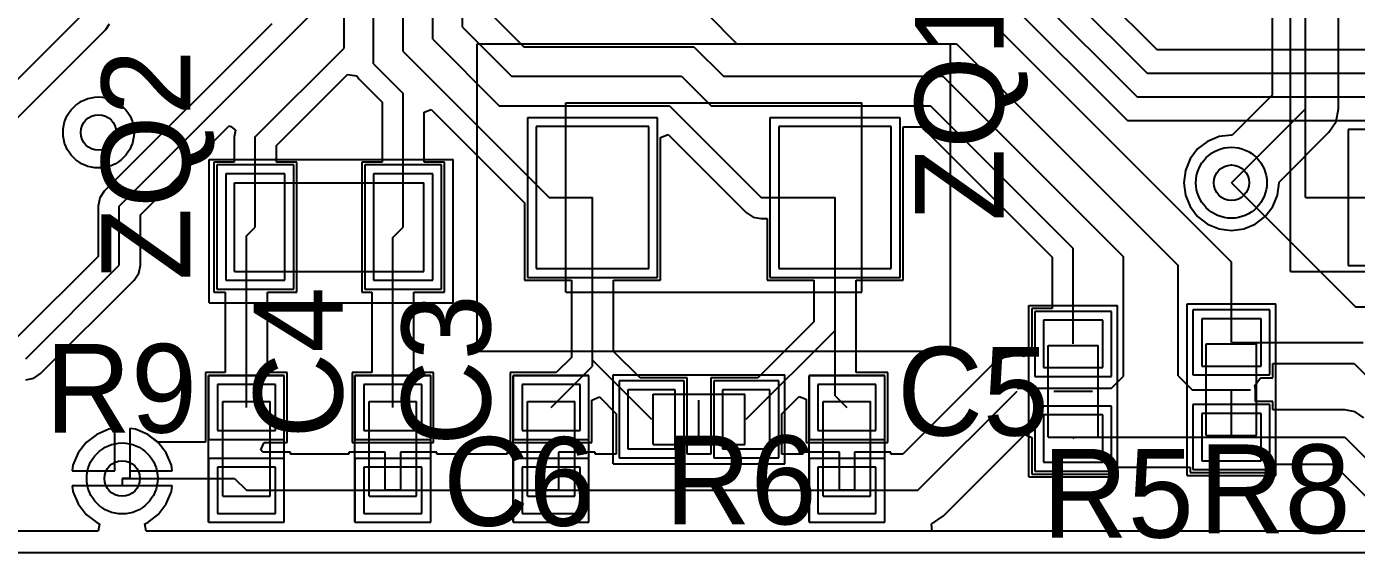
# Model space of a CAD drawing. Header units: millimetres. Extents: x 25.4 to 101.3, y 24.9 to 50.8.
# Drawn here: x 56.28 to 78.76, y 25.4 to 34.29 of the extents above; entities that cross this region are included whole.
import ezdxf

# ---------------------------------------------------------------- set-up
doc = ezdxf.new("R2010")
doc.units = ezdxf.units.MM
for name, color, linetype in [('BottomLayer', 5, 'Continuous'), ('KeepOutLayer', 6, 'Continuous'), ('Mechanical1', 6, 'Continuous'), ('Mechanical13', 56, 'Continuous'), ('Mechanical15', 56, 'Continuous'), ('MultiLayer', 9, 'Continuous'), ('TopLayer', 1, 'Continuous'), ('TopOverlay', 2, 'Continuous'), ('TopPaste', 8, 'Continuous'), ('TopSolder', 216, 'Continuous'), ('ViaHoleLayer', 16, 'Continuous')]:
    doc.layers.add(name, color=color, linetype=linetype)

msp = doc.modelspace()

# ---------------------------------------------------------------- linework, layer by layer
at = {"layer": 'BottomLayer'}
for p, q in [((77.9, 32.9), (77.9, 42.9)), ((77.339, 42.322), (77.339, 33.132)), ((78.461, 32.9), (78.461, 42.322)), ((77.339, 33.132), (76.662, 32.455)), ((76.65, 31.65), (77.9, 32.9)), ((78.418, 32.685), (78.461, 32.9)), ((78.297, 32.503), (78.418, 32.685)), ((76.441, 32.429), (76.247, 32.349)), ((76.65, 32.457), (76.441, 32.429)), ((76.662, 32.455), (76.65, 32.457)), ((77.455, 31.662), (78.297, 32.503)), ((76.079, 32.221), (75.951, 32.053)), ((76.247, 32.349), (76.079, 32.221)), ((75.951, 32.053), (75.871, 31.859)), ((75.871, 31.859), (75.843, 31.65)), ((75.843, 31.65), (75.871, 31.441)), ((77.429, 31.441), (77.457, 31.65)), ((77.457, 31.65), (77.455, 31.662)), ((75.871, 31.441), (75.951, 31.247)), ((75.951, 31.247), (76.079, 31.079)), ((77.221, 31.079), (77.349, 31.247)), ((77.349, 31.247), (77.429, 31.441)), ((76.079, 31.079), (76.247, 30.951)), ((77.053, 30.951), (77.221, 31.079)), ((76.247, 30.951), (76.441, 30.871)), ((76.441, 30.871), (76.65, 30.843)), ((76.65, 30.843), (76.859, 30.871)), ((76.859, 30.871), (77.053, 30.951)), ((57.677, 27.482), (57.469, 27.396)), ((57.773, 27.495), (57.677, 27.482)), ((57.773, 26.777), (57.773, 27.495)), ((58.123, 27.482), (58.027, 27.495)), ((58.027, 27.495), (58.027, 26.777)), ((58.331, 27.396), (58.123, 27.482)), ((57.291, 27.259), (57.154, 27.081)), ((57.469, 27.396), (57.291, 27.259)), ((58.509, 27.259), (58.331, 27.396)), ((58.646, 27.081), (58.509, 27.259)), ((57.154, 27.081), (57.068, 26.873)), ((58.732, 26.873), (58.646, 27.081)), ((57.068, 26.873), (57.055, 26.777)), ((57.055, 26.777), (57.773, 26.777)), ((58.027, 26.777), (58.745, 26.777)), ((58.745, 26.777), (58.732, 26.873)), ((58.745, 26.523), (57.055, 26.523)), ((57.055, 26.523), (57.068, 26.427)), ((57.068, 26.427), (57.154, 26.219)), ((58.646, 26.219), (58.732, 26.427)), ((58.732, 26.427), (58.745, 26.523)), ((57.154, 26.219), (57.291, 26.041)), ((58.509, 26.041), (58.646, 26.219)), ((57.291, 26.041), (57.469, 25.904)), ((57.469, 25.904), (57.518, 25.884)), ((57.518, 25.884), (57.493, 25.757)), ((58.282, 25.884), (58.331, 25.904)), ((58.307, 25.757), (58.282, 25.884)), ((58.331, 25.904), (58.509, 26.041)), ((57.493, 25.757), (25.757, 25.757)), ((95.043, 25.757), (58.307, 25.757))]:
    msp.add_line(p, q, dxfattribs=at)
for centre in [(57.5, 32.5), (76.65, 31.65), (57.9, 26.65)]:
    msp.add_circle(centre, 0.6, dxfattribs=at)
at = {"layer": 'KeepOutLayer'}
for p, q in [((52.025, 25.4), (68.775, 25.4)), ((68.775, 25.4), (77.9, 25.4)), ((77.9, 25.4), (95.4, 25.4))]:
    msp.add_line(p, q, dxfattribs=at)
at = {"layer": 'Mechanical1'}
for p, q in [((77.9, 31.4), (77.9, 47.4)), ((59.8, 31.65), (63, 31.65)), ((59.8, 30.15), (59.8, 31.65)), ((63, 30.15), (63, 31.65)), ((77.9, 31.4), (94.9, 31.4)), ((59.8, 30.15), (63, 30.15)), ((73.55, 28.9), (74.4, 28.9)), ((73.55, 27.35), (73.55, 28.9)), ((74.4, 27.35), (74.4, 28.9)), ((76.225, 28.925), (77.075, 28.925)), ((76.225, 27.375), (76.225, 28.925)), ((77.075, 27.375), (77.075, 28.925)), ((59.6, 26.35), (59.6, 27.95)), ((59.6, 27.95), (60.4, 27.95)), ((60.4, 26.35), (60.4, 27.95)), ((62.075, 26.35), (62.075, 27.95)), ((62.075, 27.95), (62.875, 27.95)), ((62.875, 26.35), (62.875, 27.95)), ((64.75, 26.35), (64.75, 27.95)), ((64.75, 27.95), (65.55, 27.95)), ((65.55, 26.35), (65.55, 27.95)), ((66.875, 28.075), (68.425, 28.075)), ((66.875, 27.225), (66.875, 28.075)), ((68.425, 27.225), (68.425, 28.075)), ((69.75, 26.35), (69.75, 27.95)), ((69.75, 27.95), (70.55, 27.95)), ((70.55, 26.35), (70.55, 27.95)), ((66.875, 27.225), (68.425, 27.225)), ((73.55, 27.35), (74.4, 27.35)), ((76.225, 27.375), (77.075, 27.375)), ((59.6, 26.35), (60.4, 26.35)), ((62.075, 26.35), (62.875, 26.35)), ((64.75, 26.35), (65.55, 26.35)), ((69.75, 26.35), (70.55, 26.35))]:
    msp.add_line(p, q, dxfattribs=at)
at = {"layer": 'Mechanical13'}
for p, q in [((65.4, 33), (70.4, 33)), ((65.4, 29.8), (65.4, 33)), ((70.4, 29.8), (70.4, 33)), ((65.4, 29.8), (70.4, 29.8))]:
    msp.add_line(p, q, dxfattribs=at)
at = {"layer": 'Mechanical15'}
for p, q in [((77.65, 30.15), (77.65, 48.65)), ((63.9, 34), (71.9, 34)), ((63.9, 28.8), (63.9, 34)), ((71.9, 28.8), (71.9, 34)), ((59.368, 32.043), (63.493, 32.043)), ((59.368, 29.618), (59.368, 32.043)), ((63.493, 29.618), (63.493, 32.043)), ((77.65, 30.15), (95.15, 30.15)), ((59.368, 29.618), (63.444, 29.618)), ((63.444, 29.618), (63.493, 29.618)), ((73.225, 26.675), (73.225, 29.575)), ((73.225, 29.575), (74.725, 29.575)), ((74.725, 26.675), (74.725, 29.575)), ((75.9, 26.7), (75.9, 29.6)), ((75.9, 29.6), (77.4, 29.6)), ((77.4, 26.7), (77.4, 29.6)), ((63.9, 28.8), (71.9, 28.8)), ((59.36, 25.91), (59.36, 28.39)), ((59.36, 28.39), (60.64, 28.39)), ((60.64, 25.91), (60.64, 28.39)), ((61.835, 25.91), (61.835, 28.39)), ((61.835, 28.39), (63.115, 28.39)), ((63.115, 25.91), (63.115, 28.39)), ((64.51, 25.91), (64.51, 28.39)), ((64.51, 28.39), (65.79, 28.39)), ((65.79, 25.91), (65.79, 28.39)), ((66.2, 26.9), (66.2, 28.4)), ((66.2, 28.4), (69.1, 28.4)), ((69.1, 26.9), (69.1, 28.4)), ((69.51, 25.91), (69.51, 28.39)), ((69.51, 28.39), (70.79, 28.39)), ((70.79, 25.91), (70.79, 28.39)), ((66.2, 26.9), (69.1, 26.9)), ((73.225, 26.675), (74.725, 26.675)), ((75.9, 26.7), (77.4, 26.7)), ((59.36, 25.91), (60.64, 25.91)), ((61.835, 25.91), (63.115, 25.91)), ((64.51, 25.91), (65.79, 25.91)), ((69.51, 25.91), (70.79, 25.91))]:
    msp.add_line(p, q, dxfattribs=at)
at = {"layer": 'MultiLayer'}
for centre in [(57.5, 32.5), (76.65, 31.65), (57.9, 26.65)]:
    msp.add_circle(centre, 0.6, dxfattribs=at)
at = {"layer": 'TopLayer'}
for p, q in [((73.09, 36.2), (75.39, 33.9)), ((72.924, 35.8), (75.224, 33.5)), ((61.65, 33.925), (61.65, 35.425)), ((62.15, 33.661), (62.15, 35.425)), ((62.65, 33.868), (62.65, 35.425)), ((63.15, 34.075), (63.15, 35.425)), ((63.65, 34.282), (63.65, 35.425)), ((72.759, 35.4), (75.059, 33.1)), ((72.593, 35), (74.893, 32.7)), ((55.4, 32.665), (57.3, 34.565)), ((57.85, 31.255), (61.15, 34.555)), ((64.15, 34.489), (64.689, 33.95)), ((67.792, 34.5), (68.292, 34)), ((72.406, 34.55), (76.65, 30.306)), ((55.859, 32.475), (57.624, 34.241)), ((60.429, 34.339), (57.598, 31.507)), ((57.624, 34.241), (57.687, 34.335)), ((63.65, 34.282), (64.482, 33.45)), ((63.15, 34.075), (64.275, 32.95)), ((64.689, 33.95), (67.564, 33.95)), ((67.564, 33.95), (68.064, 33.45)), ((68.292, 34), (72, 34)), ((72, 34), (75.75, 30.25)), ((60.15, 32.425), (61.65, 33.925)), ((62.65, 33.868), (65.118, 31.4)), ((75.39, 33.9), (84.949, 33.9)), ((62.15, 33.661), (62.65, 33.161)), ((75.224, 33.5), (83.349, 33.5)), ((60.507, 32.277), (61.71, 33.48)), ((61.71, 33.48), (61.866, 33.456)), ((61.866, 33.456), (61.898, 33.409)), ((61.898, 33.409), (62.293, 33.013)), ((64.482, 33.45), (67.357, 33.45)), ((67.357, 33.45), (67.857, 32.95)), ((68.064, 33.45), (71.772, 33.45)), ((71.772, 33.45), (74.825, 30.397)), ((62.65, 30.9), (62.65, 33.161)), ((75.059, 33.1), (81.749, 33.1)), ((62.293, 33.013), (62.293, 32)), ((63.007, 32.841), (63.124, 32.889)), ((63.007, 32), (63.007, 32.841)), ((63.124, 32.889), (64.7, 31.313)), ((64.275, 32.95), (67.15, 32.95)), ((67.15, 32.95), (68.7, 31.4)), ((67.857, 32.95), (71.565, 32.95)), ((71.565, 32.95), (73.975, 30.54)), ((58.207, 31.107), (59.71, 32.611)), ((59.71, 32.611), (59.736, 32.6)), ((59.736, 32.6), (59.815, 32.536)), ((66.8, 32.6), (64.9, 32.6)), ((64.9, 32.6), (64.9, 30.2)), ((66.8, 30.2), (66.8, 32.6)), ((70.9, 32.6), (69, 32.6)), ((69, 32.6), (69, 30.2)), ((70.9, 30.2), (70.9, 32.6)), ((74.893, 32.7), (80.149, 32.7)), ((59.815, 32.536), (59.793, 32.425)), ((59.793, 32.425), (59.793, 32)), ((60.15, 30.9), (60.15, 32.425)), ((67, 32.416), (67.127, 32.468)), ((67, 30), (67, 32.416)), ((67.127, 32.468), (68.448, 31.148)), ((71.1, 30), (71.1, 32.593)), ((71.1, 32.593), (71.418, 32.593)), ((71.418, 32.593), (73.618, 30.393)), ((60.507, 32), (60.507, 32.277)), ((59.793, 32), (59.45, 32)), ((59.45, 32), (59.45, 29.8)), ((60.85, 32), (60.507, 32)), ((60.85, 29.8), (60.85, 32)), ((62.293, 32), (61.95, 32)), ((61.95, 32), (61.95, 29.8)), ((63.35, 32), (63.007, 32)), ((63.35, 29.8), (63.35, 32)), ((60.65, 31.8), (59.65, 31.8)), ((59.65, 31.8), (59.65, 30)), ((60.65, 30), (60.65, 31.8)), ((63.15, 31.8), (62.15, 31.8)), ((62.15, 31.8), (62.15, 30)), ((63.15, 30), (63.15, 31.8)), ((57.598, 31.507), (57.52, 31.392)), ((76.65, 31.65), (78.75, 29.55)), ((57.52, 31.392), (57.493, 31.255)), ((57.493, 31.255), (57.493, 30.404)), ((57.85, 30.256), (57.85, 31.255)), ((64.7, 31.313), (64.7, 30)), ((65.118, 31.4), (65.85, 31.4)), ((65.85, 28.65), (65.85, 31.4)), ((68.7, 31.4), (69.95, 31.4)), ((69.95, 29.15), (69.95, 31.4)), ((58.207, 30.256), (58.207, 31.107)), ((68.448, 31.148), (68.563, 31.07)), ((68.563, 31.07), (68.7, 31.043)), ((68.7, 31.043), (68.8, 31.043)), ((68.8, 31.043), (68.8, 30)), ((60, 30.75), (60.15, 30.9)), ((62.475, 30.725), (62.65, 30.9)), ((60, 27.85), (60, 30.75)), ((62.475, 27.85), (62.475, 30.725)), ((57.493, 30.404), (56.127, 29.038)), ((73.618, 30.393), (73.618, 29.525)), ((73.975, 28.925), (73.975, 30.54)), ((74.825, 28.38), (74.825, 30.397)), ((56.269, 28.675), (57.85, 30.256)), ((58.18, 30.12), (58.207, 30.256)), ((64.9, 30.2), (66.8, 30.2)), ((69, 30.2), (70.9, 30.2)), ((75.75, 28.384), (75.75, 30.25)), ((76.65, 28.95), (76.65, 30.306)), ((56.521, 28.423), (58.102, 30.004)), ((58.102, 30.004), (58.18, 30.12)), ((59.65, 30), (60.65, 30)), ((62.15, 30), (63.15, 30)), ((64.7, 30), (65.493, 30)), ((65.493, 30), (65.493, 28.698)), ((66.207, 28.798), (66.207, 30)), ((66.207, 30), (67, 30)), ((68.8, 30), (69.593, 30)), ((69.593, 30), (69.593, 29.298)), ((70.307, 29.15), (70.307, 30)), ((70.307, 30), (71.1, 30)), ((59.45, 29.8), (59.643, 29.8)), ((59.643, 29.8), (59.643, 28.44)), ((60.357, 28.44), (60.357, 29.8)), ((60.357, 29.8), (60.85, 29.8)), ((61.95, 29.8), (62.118, 29.8)), ((62.118, 29.8), (62.118, 28.44)), ((62.832, 28.44), (62.832, 29.8)), ((62.832, 29.8), (63.35, 29.8)), ((73.618, 29.525), (73.275, 29.525)), ((73.275, 29.525), (73.275, 28.817)), ((78.75, 29.55), (79.999, 29.55)), ((69.593, 29.298), (68.645, 28.35)), ((74.475, 29.325), (73.475, 29.325)), ((73.475, 29.325), (73.475, 28.525)), ((74.475, 28.525), (74.475, 29.325)), ((76.15, 29.35), (76.15, 28.55)), ((77.15, 29.35), (76.15, 29.35)), ((77.15, 28.55), (77.15, 29.35)), ((68.45, 27.65), (69.95, 29.15)), ((69.95, 28.05), (69.95, 29.15)), ((70.307, 28.44), (70.307, 29.15)), ((66.655, 28.35), (66.207, 28.798)), ((73.275, 28.817), (73.148, 28.713)), ((76.65, 28.95), (78.875, 28.95)), ((65.15, 27.85), (65.85, 28.55)), ((65.493, 28.698), (65.235, 28.44)), ((65.85, 28.55), (65.85, 28.65)), ((65.85, 28.65), (66.85, 27.65)), ((72.594, 28.558), (71.098, 27.062)), ((72.792, 28.69), (72.594, 28.558)), ((73.026, 28.737), (72.792, 28.69)), ((73.148, 28.713), (73.026, 28.737)), ((76.15, 28.55), (77.15, 28.55)), ((77.35, 28.35), (77.35, 28.593)), ((77.35, 28.593), (78.727, 28.593)), ((78.727, 28.593), (79.435, 27.885)), ((56.269, 28.318), (56.405, 28.345)), ((56.405, 28.345), (56.521, 28.423)), ((59.643, 28.44), (59.31, 28.44)), ((59.31, 28.44), (59.31, 27.262)), ((60.69, 28.44), (60.357, 28.44)), ((60.69, 27.26), (60.69, 28.44)), ((62.118, 28.44), (61.785, 28.44)), ((61.785, 28.44), (61.785, 27.26)), ((63.165, 28.44), (62.832, 28.44)), ((63.165, 27.26), (63.165, 28.44)), ((65.235, 28.44), (64.46, 28.44)), ((64.46, 28.44), (64.46, 27.26)), ((67.45, 28.35), (66.655, 28.35)), ((67.45, 27.062), (67.45, 28.35)), ((68.645, 28.35), (67.85, 28.35)), ((67.85, 28.35), (67.85, 27.062)), ((70.84, 28.44), (70.307, 28.44)), ((70.84, 27.26), (70.84, 28.44)), ((73.475, 28.525), (74.475, 28.525)), ((74.62, 28.175), (74.825, 28.38)), ((75.75, 28.384), (75.984, 28.15)), ((77.043, 28.223), (77.139, 28.35)), ((77.139, 28.35), (77.35, 28.35)), ((60.49, 28.24), (59.51, 28.24)), ((59.51, 28.24), (59.51, 27.46)), ((60.49, 27.46), (60.49, 28.24)), ((62.965, 28.24), (61.985, 28.24)), ((61.985, 28.24), (61.985, 27.46)), ((62.965, 27.46), (62.965, 28.24)), ((65.64, 28.24), (64.66, 28.24)), ((64.66, 28.24), (64.66, 27.46)), ((65.64, 27.46), (65.64, 28.24)), ((67.25, 28.15), (66.45, 28.15)), ((66.45, 28.15), (66.45, 27.15)), ((67.25, 27.15), (67.25, 28.15)), ((68.85, 28.15), (68.05, 28.15)), ((68.05, 28.15), (68.05, 27.15)), ((68.85, 27.15), (68.85, 28.15)), ((70.64, 28.24), (69.66, 28.24)), ((69.66, 28.24), (69.66, 27.46)), ((70.64, 27.46), (70.64, 28.24)), ((71.351, 26.45), (73.026, 28.125)), ((73.026, 28.175), (74.62, 28.175)), ((75.984, 28.15), (76.65, 28.15)), ((76.65, 27.35), (76.65, 28.15)), ((77.058, 28.15), (77.043, 28.223)), ((77.058, 27.95), (77.058, 28.15)), ((65.84, 27.976), (65.967, 28.028)), ((65.84, 27.26), (65.84, 27.976)), ((65.967, 28.028), (66.25, 27.745)), ((69.05, 27.745), (69.343, 28.038)), ((69.343, 28.038), (69.46, 27.989)), ((69.46, 27.989), (69.46, 27.26)), ((69.95, 28.05), (70.15, 27.85)), ((77.35, 27.95), (77.058, 27.95)), ((77.35, 27.809), (77.35, 27.95)), ((66.25, 27.745), (66.25, 27.062)), ((69.05, 27.062), (69.05, 27.745)), ((74.475, 27.725), (73.475, 27.725)), ((73.475, 27.725), (73.475, 26.925)), ((74.475, 26.925), (74.475, 27.725)), ((76.15, 27.75), (76.15, 26.95)), ((77.15, 27.75), (76.15, 27.75)), ((77.15, 26.95), (77.15, 27.75)), ((78.566, 27.809), (77.35, 27.809)), ((78.741, 27.774), (78.566, 27.809)), ((78.89, 27.674), (78.741, 27.774)), ((57.677, 27.482), (57.469, 27.396)), ((57.773, 27.495), (57.677, 27.482)), ((57.773, 26.777), (57.773, 27.495)), ((58.123, 27.482), (58.027, 27.495)), ((58.027, 27.495), (58.027, 26.65)), ((58.331, 27.396), (58.123, 27.482)), ((59.51, 27.46), (60.49, 27.46)), ((61.985, 27.46), (62.965, 27.46)), ((64.66, 27.46), (65.64, 27.46)), ((69.66, 27.46), (70.64, 27.46)), ((57.291, 27.259), (57.154, 27.081)), ((57.469, 27.396), (57.291, 27.259)), ((58.506, 27.262), (58.331, 27.396)), ((59.31, 27.262), (58.506, 27.262)), ((60.243, 27.133), (60.301, 27.26)), ((60.301, 27.26), (60.69, 27.26)), ((61.785, 27.26), (63.165, 27.26)), ((64.46, 27.26), (65.84, 27.26)), ((69.46, 27.26), (70.84, 27.26)), ((71.784, 26.017), (73.158, 27.391)), ((73.158, 27.391), (73.275, 27.342)), ((73.275, 27.342), (73.275, 26.725)), ((73.975, 27.325), (74, 27.35)), ((74, 27.35), (76.65, 27.35)), ((76.65, 27.35), (78.566, 27.35)), ((78.566, 27.35), (79.866, 26.05)), ((57.154, 27.081), (57.068, 26.873)), ((60.277, 27.094), (60.243, 27.133)), ((60.744, 27.094), (60.277, 27.094)), ((60.744, 27.062), (60.744, 27.094)), ((61.731, 27.062), (60.744, 27.062)), ((62.348, 27.094), (61.731, 27.094)), ((61.731, 27.094), (61.731, 27.062)), ((62.348, 26.45), (62.348, 27.094)), ((63.219, 27.094), (62.602, 27.094)), ((62.602, 27.094), (62.602, 26.45)), ((63.219, 27.062), (63.219, 27.094)), ((64.406, 27.062), (63.219, 27.062)), ((65.023, 27.094), (64.406, 27.094)), ((64.406, 27.094), (64.406, 27.062)), ((65.023, 26.45), (65.023, 27.094)), ((65.894, 27.094), (65.277, 27.094)), ((65.277, 27.094), (65.277, 26.45)), ((65.894, 27.062), (65.894, 27.094)), ((66.25, 27.062), (65.894, 27.062)), ((66.45, 27.15), (67.25, 27.15)), ((67.85, 27.062), (67.45, 27.062)), ((68.05, 27.15), (68.85, 27.15)), ((69.406, 27.062), (69.05, 27.062)), ((70.023, 27.094), (69.406, 27.094)), ((69.406, 27.094), (69.406, 27.062)), ((70.023, 26.45), (70.023, 27.094)), ((70.894, 27.094), (70.277, 27.094)), ((70.277, 27.094), (70.277, 26.45)), ((70.894, 27.062), (70.894, 27.094)), ((71.098, 27.062), (70.894, 27.062)), ((57.068, 26.873), (57.055, 26.777)), ((57.055, 26.777), (57.773, 26.777)), ((60.49, 26.84), (59.51, 26.84)), ((59.51, 26.84), (59.51, 26.06)), ((60.49, 26.06), (60.49, 26.84)), ((62.965, 26.84), (61.985, 26.84)), ((61.985, 26.84), (61.985, 26.06)), ((62.965, 26.06), (62.965, 26.84)), ((65.64, 26.84), (64.66, 26.84)), ((64.66, 26.84), (64.66, 26.06)), ((65.64, 26.06), (65.64, 26.84)), ((70.64, 26.84), (69.66, 26.84)), ((69.66, 26.84), (69.66, 26.06)), ((70.64, 26.06), (70.64, 26.84)), ((73.475, 26.925), (74.475, 26.925)), ((74.675, 26.725), (74.675, 26.84)), ((74.675, 26.84), (75.95, 26.84)), ((75.95, 26.84), (75.95, 26.75)), ((75.95, 26.75), (77.35, 26.75)), ((76.15, 26.95), (77.15, 26.95)), ((77.35, 26.75), (77.35, 26.891)), ((77.35, 26.891), (78.376, 26.891)), ((78.376, 26.891), (79.393, 25.874)), ((57.9, 26.65), (59.8, 26.65)), ((58.027, 26.65), (57.9, 26.65)), ((57.9, 26.65), (57.9, 26.523)), ((59.8, 26.65), (60, 26.45)), ((73.275, 26.725), (74.675, 26.725)), ((57.9, 26.523), (57.055, 26.523)), ((57.055, 26.523), (57.068, 26.427)), ((57.068, 26.427), (57.154, 26.219)), ((60, 26.45), (62.475, 26.45)), ((62.602, 26.45), (62.348, 26.45)), ((62.475, 26.45), (65.15, 26.45)), ((65.277, 26.45), (65.023, 26.45)), ((65.15, 26.45), (70.15, 26.45)), ((70.277, 26.45), (70.023, 26.45)), ((70.15, 26.45), (71.351, 26.45)), ((57.154, 26.219), (57.291, 26.041)), ((57.291, 26.041), (57.469, 25.904)), ((57.469, 25.904), (57.518, 25.884)), ((57.518, 25.884), (57.493, 25.757)), ((59.51, 26.06), (60.49, 26.06)), ((61.985, 26.06), (62.965, 26.06)), ((64.66, 26.06), (65.64, 26.06)), ((69.66, 26.06), (70.64, 26.06)), ((71.581, 25.884), (71.586, 25.885)), ((71.593, 25.757), (71.581, 25.884)), ((71.586, 25.885), (71.784, 26.017)), ((57.493, 25.757), (25.757, 25.757)), ((79.344, 25.757), (71.593, 25.757))]:
    msp.add_line(p, q, dxfattribs=at)
for centre in [(57.5, 32.5), (76.65, 31.65), (57.9, 26.65)]:
    msp.add_circle(centre, 0.6, dxfattribs=at)
at = {"layer": 'TopOverlay'}
for p, q in [((77.65, 30.15), (77.65, 48.65)), ((65.4, 33), (70.4, 33)), ((60.9, 31.65), (61.8, 31.65)), ((60.9, 30.15), (61.8, 30.15)), ((77.65, 30.15), (95.15, 30.15)), ((65.4, 29.8), (70.4, 29.8)), ((73.65, 28.125), (74.3, 28.125)), ((76.325, 28.15), (76.975, 28.15)), ((67.65, 27.325), (67.65, 27.975))]:
    msp.add_line(p, q, dxfattribs=at)
at = {"layer": 'TopPaste'}
for p, q in [((66.8, 32.6), (64.9, 32.6)), ((64.9, 32.6), (64.9, 30.2)), ((66.8, 30.2), (66.8, 32.6)), ((70.9, 32.6), (69, 32.6)), ((69, 32.6), (69, 30.2)), ((70.9, 30.2), (70.9, 32.6)), ((60.65, 31.8), (59.65, 31.8)), ((59.65, 31.8), (59.65, 30)), ((60.65, 30), (60.65, 31.8)), ((63.15, 31.8), (62.15, 31.8)), ((62.15, 31.8), (62.15, 30)), ((63.15, 30), (63.15, 31.8)), ((64.9, 30.2), (66.8, 30.2)), ((69, 30.2), (70.9, 30.2)), ((59.65, 30), (60.65, 30)), ((62.15, 30), (63.15, 30)), ((74.475, 29.325), (73.475, 29.325)), ((73.475, 29.325), (73.475, 28.525)), ((74.475, 28.525), (74.475, 29.325)), ((76.15, 29.35), (76.15, 28.55)), ((77.15, 29.35), (76.15, 29.35)), ((77.15, 28.55), (77.15, 29.35)), ((76.15, 28.55), (77.15, 28.55)), ((73.475, 28.525), (74.475, 28.525)), ((60.49, 28.24), (59.51, 28.24)), ((59.51, 28.24), (59.51, 27.46)), ((60.49, 27.46), (60.49, 28.24)), ((62.965, 28.24), (61.985, 28.24)), ((61.985, 28.24), (61.985, 27.46)), ((62.965, 27.46), (62.965, 28.24)), ((65.64, 28.24), (64.66, 28.24)), ((64.66, 28.24), (64.66, 27.46)), ((65.64, 27.46), (65.64, 28.24)), ((67.25, 28.15), (66.45, 28.15)), ((66.45, 28.15), (66.45, 27.15)), ((67.25, 27.15), (67.25, 28.15)), ((68.85, 28.15), (68.05, 28.15)), ((68.05, 28.15), (68.05, 27.15)), ((68.85, 27.15), (68.85, 28.15)), ((70.64, 28.24), (69.66, 28.24)), ((69.66, 28.24), (69.66, 27.46)), ((70.64, 27.46), (70.64, 28.24)), ((74.475, 27.725), (73.475, 27.725)), ((73.475, 27.725), (73.475, 26.925)), ((74.475, 26.925), (74.475, 27.725)), ((76.15, 27.75), (76.15, 26.95)), ((77.15, 27.75), (76.15, 27.75)), ((77.15, 26.95), (77.15, 27.75)), ((59.51, 27.46), (60.49, 27.46)), ((61.985, 27.46), (62.965, 27.46)), ((64.66, 27.46), (65.64, 27.46)), ((69.66, 27.46), (70.64, 27.46)), ((66.45, 27.15), (67.25, 27.15)), ((68.05, 27.15), (68.85, 27.15)), ((60.49, 26.84), (59.51, 26.84)), ((59.51, 26.84), (59.51, 26.06)), ((60.49, 26.06), (60.49, 26.84)), ((62.965, 26.84), (61.985, 26.84)), ((61.985, 26.84), (61.985, 26.06)), ((62.965, 26.06), (62.965, 26.84)), ((65.64, 26.84), (64.66, 26.84)), ((64.66, 26.84), (64.66, 26.06)), ((65.64, 26.06), (65.64, 26.84)), ((70.64, 26.84), (69.66, 26.84)), ((69.66, 26.84), (69.66, 26.06)), ((70.64, 26.06), (70.64, 26.84)), ((73.475, 26.925), (74.475, 26.925)), ((76.15, 26.95), (77.15, 26.95)), ((59.51, 26.06), (60.49, 26.06)), ((61.985, 26.06), (62.965, 26.06)), ((64.66, 26.06), (65.64, 26.06)), ((69.66, 26.06), (70.64, 26.06))]:
    msp.add_line(p, q, dxfattribs=at)
at = {"layer": 'TopSolder'}
for p, q in [((66.95, 32.75), (64.75, 32.75)), ((64.75, 32.75), (64.75, 30.05)), ((66.95, 30.05), (66.95, 32.75)), ((71.05, 32.75), (68.85, 32.75)), ((68.85, 32.75), (68.85, 30.05)), ((71.05, 30.05), (71.05, 32.75)), ((80.175, 32.55), (78.625, 32.55)), ((78.625, 32.55), (78.625, 30.25)), ((60.8, 31.95), (59.5, 31.95)), ((59.5, 31.95), (59.5, 29.85)), ((60.8, 29.85), (60.8, 31.95)), ((63.3, 31.95), (62, 31.95)), ((62, 31.95), (62, 29.85)), ((63.3, 29.85), (63.3, 31.95)), ((78.625, 30.25), (80.175, 30.25)), ((64.75, 30.05), (66.95, 30.05)), ((68.85, 30.05), (71.05, 30.05)), ((59.5, 29.85), (60.8, 29.85)), ((62, 29.85), (63.3, 29.85)), ((74.625, 29.475), (73.325, 29.475)), ((73.325, 29.475), (73.325, 28.375)), ((74.625, 28.375), (74.625, 29.475)), ((76, 29.5), (76, 28.4)), ((77.3, 29.5), (76, 29.5)), ((77.3, 28.4), (77.3, 29.5)), ((60.64, 28.39), (59.36, 28.39)), ((59.36, 28.39), (59.36, 27.31)), ((60.64, 27.31), (60.64, 28.39)), ((63.115, 28.39), (61.835, 28.39)), ((61.835, 28.39), (61.835, 27.31)), ((63.115, 27.31), (63.115, 28.39)), ((65.79, 28.39), (64.51, 28.39)), ((64.51, 28.39), (64.51, 27.31)), ((65.79, 27.31), (65.79, 28.39)), ((70.79, 28.39), (69.51, 28.39)), ((69.51, 28.39), (69.51, 27.31)), ((70.79, 27.31), (70.79, 28.39)), ((73.325, 28.375), (74.625, 28.375)), ((76, 28.4), (77.3, 28.4)), ((67.4, 28.3), (66.3, 28.3)), ((66.3, 28.3), (66.3, 27)), ((67.4, 27), (67.4, 28.3)), ((69, 28.3), (67.9, 28.3)), ((67.9, 28.3), (67.9, 27)), ((69, 27), (69, 28.3)), ((74.625, 27.875), (73.325, 27.875)), ((73.325, 27.875), (73.325, 26.775)), ((74.625, 26.775), (74.625, 27.875)), ((76, 27.9), (76, 26.8)), ((77.3, 27.9), (76, 27.9)), ((77.3, 26.8), (77.3, 27.9)), ((59.36, 27.31), (60.64, 27.31)), ((61.835, 27.31), (63.115, 27.31)), ((64.51, 27.31), (65.79, 27.31)), ((69.51, 27.31), (70.79, 27.31)), ((60.64, 26.99), (59.36, 26.99)), ((59.36, 26.99), (59.36, 25.91)), ((60.64, 25.91), (60.64, 26.99)), ((63.115, 26.99), (61.835, 26.99)), ((61.835, 26.99), (61.835, 25.91)), ((63.115, 25.91), (63.115, 26.99)), ((65.79, 26.99), (64.51, 26.99)), ((64.51, 26.99), (64.51, 25.91)), ((65.79, 25.91), (65.79, 26.99)), ((66.3, 27), (67.4, 27)), ((67.9, 27), (69, 27)), ((70.79, 26.99), (69.51, 26.99)), ((69.51, 26.99), (69.51, 25.91)), ((70.79, 25.91), (70.79, 26.99)), ((73.325, 26.775), (74.625, 26.775)), ((76, 26.8), (77.3, 26.8)), ((59.36, 25.91), (60.64, 25.91)), ((61.835, 25.91), (63.115, 25.91)), ((64.51, 25.91), (65.79, 25.91)), ((69.51, 25.91), (70.79, 25.91))]:
    msp.add_line(p, q, dxfattribs=at)
at = {"layer": 'ViaHoleLayer'}
for centre in [(57.5, 32.5), (76.65, 31.65), (57.9, 26.65)]:
    msp.add_circle(centre, 0.3, dxfattribs=at)

# ---------------------------------------------------------------- texts
at = {"layer": 'TopOverlay'}
for s, p in [('ZQ1', (72.8, 31)), ('ZQ2', (59.05, 30)), ('C4', (61.625, 27.325)), ('C3', (64.125, 27.2))]:
    msp.add_text(s, height=1.5, rotation=90, dxfattribs=at).set_placement(p)
for s, p in [('R9', (56.6, 27.425)), ('C5', (71, 27.375)), ('C6', (63.325, 25.85)), ('R6', (67.075, 25.875)), ('R8', (76.1, 25.725)), ('R5', (73.45, 25.65))]:
    msp.add_text(s, height=1.5, dxfattribs=at).set_placement(p)

doc.saveas('drawing.dxf')
